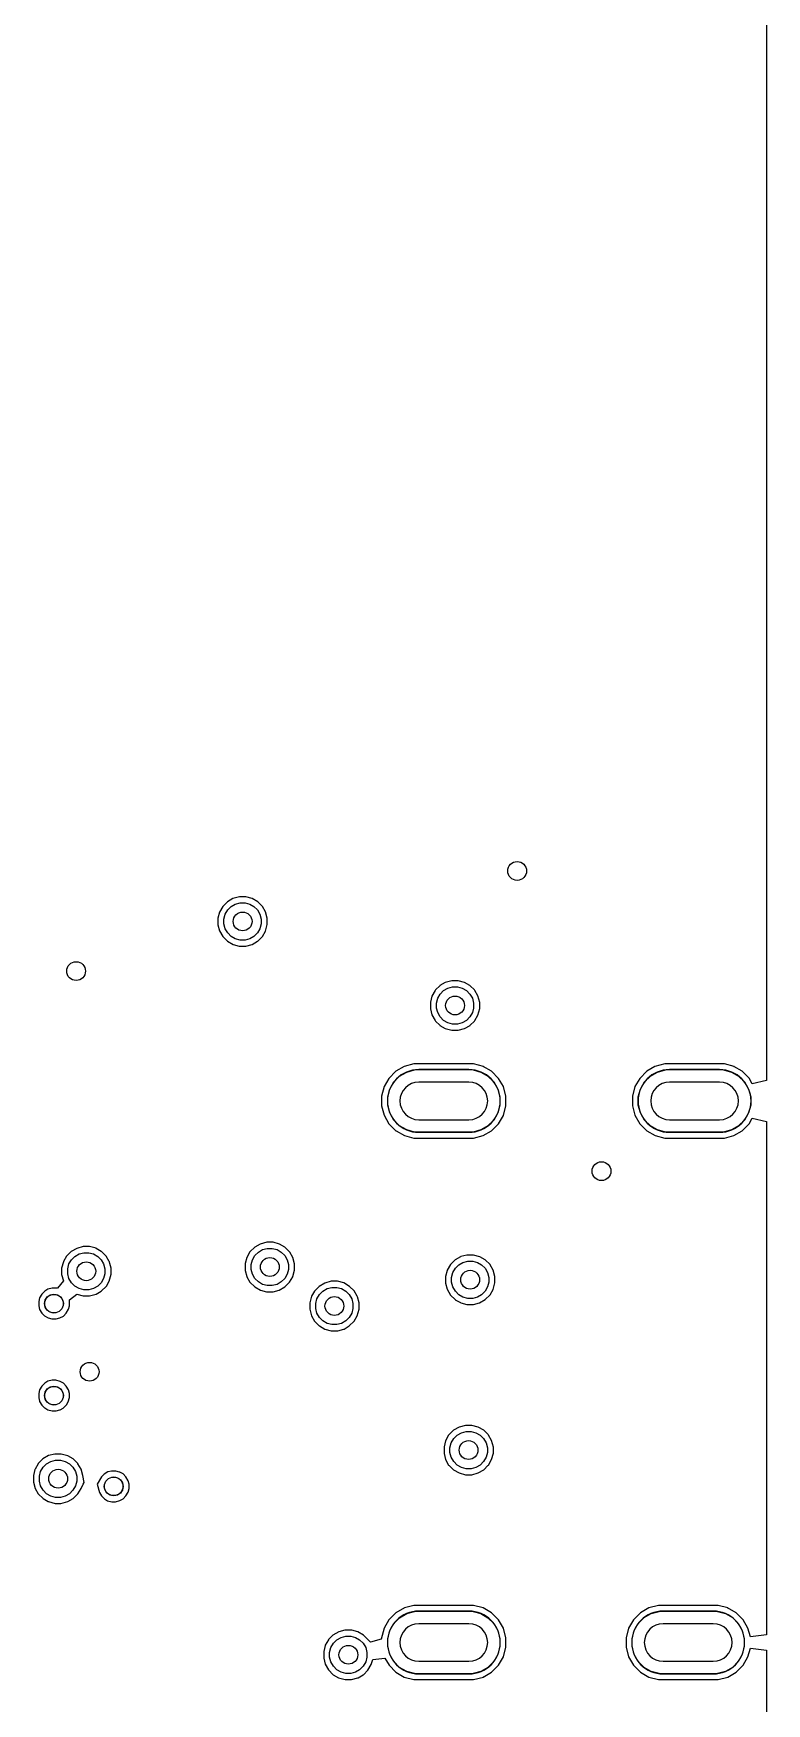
# Model space of a CAD drawing. Header units: inches. Extents: x 3.92 to 7.78, y -6.06 to -2.2.
# Drawn here: x 7.315 to 7.776, y -4.303 to -3.254 of the extents above; entities that cross this region are included whole.
import ezdxf

# ---------------------------------------------------------------- set-up
doc = ezdxf.new("R2010")
doc.units = ezdxf.units.IN
doc.header["$MEASUREMENT"] = 0
doc.layers.add('In2.Cu', color=33, linetype='CONTINUOUS', true_color=0xce7d2c)

msp = doc.modelspace()

# ---------------------------------------------------------------- linework, layer by layer
at = {"layer": 'In2.Cu', "linetype": 'CONTINUOUS'}
for p, q in [((7.7756, -2.2447), (7.7756, -3.9116)), ((7.4404, -3.7972), (7.4369, -3.7993)), ((7.4445, -3.7961), (7.4404, -3.7972)), ((7.4484, -3.7961), (7.4445, -3.7961)), ((7.4525, -3.7972), (7.4484, -3.7961)), ((7.4561, -3.7993), (7.4525, -3.7972)), ((7.432, -3.8058), (7.431, -3.8095)), ((7.434, -3.8022), (7.432, -3.8058)), ((7.4342, -3.802), (7.434, -3.8022)), ((7.4369, -3.7993), (7.4342, -3.802)), ((7.4347, -3.8101), (7.4355, -3.8071)), ((7.4355, -3.8071), (7.4371, -3.8044)), ((7.4371, -3.8044), (7.4393, -3.8023)), ((7.4393, -3.8023), (7.4419, -3.8007)), ((7.4419, -3.8007), (7.4449, -3.7999)), ((7.4449, -3.7999), (7.448, -3.7999)), ((7.448, -3.7999), (7.451, -3.8007)), ((7.451, -3.8007), (7.4536, -3.8023)), ((7.4536, -3.8023), (7.4558, -3.8044)), ((7.4558, -3.8044), (7.4574, -3.8071)), ((7.4587, -3.802), (7.4561, -3.7993)), ((7.4574, -3.8071), (7.4582, -3.8101)), ((7.4589, -3.8022), (7.4587, -3.802)), ((7.4609, -3.8056), (7.4589, -3.8022)), ((7.462, -3.8096), (7.4609, -3.8056)), ((7.431, -3.8095), (7.431, -3.8138)), ((7.431, -3.8138), (7.432, -3.8175)), ((7.432, -3.8175), (7.432, -3.8175)), ((7.432, -3.8175), (7.434, -3.8211)), ((7.4347, -3.8132), (7.4347, -3.8101)), ((7.4355, -3.8162), (7.4347, -3.8132)), ((7.4371, -3.8188), (7.4355, -3.8162)), ((7.4393, -3.821), (7.4371, -3.8188)), ((7.4558, -3.8188), (7.4536, -3.821)), ((7.4574, -3.8162), (7.4558, -3.8188)), ((7.4582, -3.8132), (7.4574, -3.8162)), ((7.4582, -3.8101), (7.4582, -3.8132)), ((7.459, -3.8211), (7.4608, -3.8178)), ((7.4608, -3.8178), (7.462, -3.8136)), ((7.462, -3.8136), (7.462, -3.8096)), ((7.434, -3.8211), (7.434, -3.8211)), ((7.434, -3.8211), (7.4367, -3.8239)), ((7.4367, -3.8239), (7.437, -3.8241)), ((7.437, -3.8241), (7.4406, -3.8261)), ((7.4419, -3.8225), (7.4393, -3.821)), ((7.4406, -3.8261), (7.4444, -3.8271)), ((7.4449, -3.8233), (7.4419, -3.8225)), ((7.4444, -3.8271), (7.4485, -3.8271)), ((7.448, -3.8233), (7.4449, -3.8233)), ((7.451, -3.8225), (7.448, -3.8233)), ((7.4485, -3.8271), (7.4524, -3.8261)), ((7.4536, -3.821), (7.451, -3.8225)), ((7.4524, -3.8261), (7.4559, -3.8241)), ((7.4559, -3.8241), (7.4562, -3.8239)), ((7.4562, -3.8239), (7.4589, -3.8211)), ((7.4589, -3.8211), (7.459, -3.8211)), ((7.5738, -3.85), (7.5704, -3.8519)), ((7.5779, -3.8489), (7.5738, -3.85)), ((7.5818, -3.8489), (7.5779, -3.8489)), ((7.5859, -3.85), (7.5818, -3.8489)), ((7.5893, -3.8519), (7.5859, -3.85)), ((7.5654, -3.8585), (7.5644, -3.8623)), ((7.5674, -3.855), (7.5654, -3.8585)), ((7.5676, -3.8546), (7.5674, -3.855)), ((7.5704, -3.852), (7.5676, -3.8546)), ((7.5682, -3.8629), (7.569, -3.8599)), ((7.569, -3.8599), (7.5705, -3.8572)), ((7.5704, -3.8519), (7.5704, -3.852)), ((7.5705, -3.8572), (7.5727, -3.855)), ((7.5727, -3.855), (7.5753, -3.8535)), ((7.5753, -3.8535), (7.5783, -3.8527)), ((7.5783, -3.8527), (7.5814, -3.8527)), ((7.5814, -3.8527), (7.5844, -3.8535)), ((7.5844, -3.8535), (7.5871, -3.855)), ((7.5871, -3.855), (7.5892, -3.8572)), ((7.5892, -3.8572), (7.5908, -3.8599)), ((7.5894, -3.852), (7.5893, -3.8519)), ((7.5921, -3.8546), (7.5894, -3.852)), ((7.5908, -3.8599), (7.5916, -3.8629)), ((7.5924, -3.855), (7.5921, -3.8546)), ((7.5943, -3.8584), (7.5924, -3.855)), ((7.5954, -3.8625), (7.5943, -3.8584)), ((7.5644, -3.8623), (7.5644, -3.8665)), ((7.5644, -3.8665), (7.5654, -3.8703)), ((7.5654, -3.8703), (7.5674, -3.8738)), ((7.5682, -3.866), (7.5682, -3.8629)), ((7.569, -3.8689), (7.5682, -3.866)), ((7.5705, -3.8716), (7.569, -3.8689)), ((7.5727, -3.8738), (7.5705, -3.8716)), ((7.5892, -3.8716), (7.5871, -3.8738)), ((7.5908, -3.8689), (7.5892, -3.8716)), ((7.5916, -3.866), (7.5908, -3.8689)), ((7.5916, -3.8629), (7.5916, -3.866)), ((7.5924, -3.8738), (7.5943, -3.8704)), ((7.5943, -3.8704), (7.5954, -3.8663)), ((7.5954, -3.8663), (7.5954, -3.8625)), ((7.5674, -3.8738), (7.5676, -3.8742)), ((7.5676, -3.8742), (7.5703, -3.8768)), ((7.5703, -3.8768), (7.5704, -3.8769)), ((7.5704, -3.8769), (7.5738, -3.8788)), ((7.5753, -3.8753), (7.5727, -3.8738)), ((7.5738, -3.8788), (7.5779, -3.8799)), ((7.5783, -3.8761), (7.5753, -3.8753)), ((7.5779, -3.8799), (7.5819, -3.8799)), ((7.5814, -3.8761), (7.5783, -3.8761)), ((7.5844, -3.8753), (7.5814, -3.8761)), ((7.5819, -3.8799), (7.5859, -3.8788)), ((7.5871, -3.8738), (7.5844, -3.8753)), ((7.5859, -3.8788), (7.5894, -3.8769)), ((7.5859, -3.8788), (7.5859, -3.8788)), ((7.5894, -3.8768), (7.5921, -3.8742)), ((7.5894, -3.8769), (7.5894, -3.8768)), ((7.5921, -3.8742), (7.5924, -3.8738)), ((7.548, -3.9027), (7.5428, -3.9057)), ((7.5541, -3.9011), (7.548, -3.9027)), ((7.5916, -3.9011), (7.5541, -3.9011)), ((7.5977, -3.9027), (7.5916, -3.9011)), ((7.6028, -3.9057), (7.5976, -3.9027)), ((7.5976, -3.9027), (7.5977, -3.9027)), ((7.7055, -3.9027), (7.7003, -3.9057)), ((7.7116, -3.9011), (7.7055, -3.9027)), ((7.7491, -3.9011), (7.7116, -3.9011)), ((7.7552, -3.9027), (7.7491, -3.9011)), ((7.7603, -3.9057), (7.7551, -3.9027)), ((7.7551, -3.9027), (7.7552, -3.9027)), ((7.5384, -3.9102), (7.5354, -3.9154)), ((7.5428, -3.9057), (7.5384, -3.9102)), ((7.5389, -3.9169), (7.5415, -3.9124)), ((7.5415, -3.9124), (7.5451, -3.9088)), ((7.5451, -3.9088), (7.5496, -3.9062)), ((7.5496, -3.9062), (7.5545, -3.9049)), ((7.5545, -3.9049), (7.5571, -3.9047)), ((7.5571, -3.9047), (7.5886, -3.9047)), ((7.5886, -3.9047), (7.5571, -3.9047)), ((7.5886, -3.9126), (7.5571, -3.9126)), ((7.5886, -3.9047), (7.5912, -3.9049)), ((7.5912, -3.9049), (7.5961, -3.9062)), ((7.5961, -3.9062), (7.6006, -3.9088)), ((7.6006, -3.9088), (7.6042, -3.9124)), ((7.6073, -3.9102), (7.6028, -3.9057)), ((7.6042, -3.9124), (7.6068, -3.9169)), ((7.6103, -3.9154), (7.6073, -3.9102)), ((7.6959, -3.9102), (7.6929, -3.9154)), ((7.7003, -3.9057), (7.6959, -3.9102)), ((7.6964, -3.9169), (7.6989, -3.9124)), ((7.6989, -3.9124), (7.7026, -3.9088)), ((7.7026, -3.9088), (7.707, -3.9062)), ((7.707, -3.9062), (7.712, -3.9049)), ((7.712, -3.9049), (7.7146, -3.9047)), ((7.7146, -3.9047), (7.7461, -3.9047)), ((7.7461, -3.9047), (7.7146, -3.9047)), ((7.7461, -3.9126), (7.7146, -3.9126)), ((7.7461, -3.9047), (7.7486, -3.9049)), ((7.7486, -3.9049), (7.7536, -3.9062)), ((7.7536, -3.9062), (7.758, -3.9088)), ((7.758, -3.9088), (7.7617, -3.9124)), ((7.7647, -3.9101), (7.7603, -3.9057)), ((7.7617, -3.9124), (7.7642, -3.9169)), ((7.7665, -3.9137), (7.7647, -3.9101)), ((7.7756, -3.9116), (7.7665, -3.9137)), ((7.5354, -3.9154), (7.5338, -3.9214)), ((7.5338, -3.9214), (7.5338, -3.9274)), ((7.5376, -3.9218), (7.5389, -3.9169)), ((7.5376, -3.927), (7.5376, -3.9218)), ((7.6068, -3.9169), (7.6081, -3.9218)), ((7.6081, -3.9218), (7.6081, -3.927)), ((7.6119, -3.9214), (7.6103, -3.9154)), ((7.6119, -3.9274), (7.6119, -3.9214)), ((7.6929, -3.9154), (7.6913, -3.9214)), ((7.6913, -3.9214), (7.6913, -3.9274)), ((7.695, -3.9218), (7.6964, -3.9169)), ((7.695, -3.927), (7.695, -3.9218)), ((7.7642, -3.9169), (7.7656, -3.9218)), ((7.7656, -3.9218), (7.7656, -3.927)), ((7.5338, -3.9274), (7.5354, -3.9334)), ((7.5354, -3.9334), (7.5384, -3.9387)), ((7.5389, -3.9319), (7.5376, -3.927)), ((7.5415, -3.9364), (7.5389, -3.9319)), ((7.6068, -3.9319), (7.6042, -3.9364)), ((7.6081, -3.927), (7.6068, -3.9319)), ((7.6073, -3.9387), (7.6103, -3.9335)), ((7.6103, -3.9335), (7.6119, -3.9274)), ((7.6913, -3.9274), (7.6929, -3.9334)), ((7.6929, -3.9334), (7.6959, -3.9387)), ((7.6964, -3.9319), (7.695, -3.927)), ((7.6989, -3.9364), (7.6964, -3.9319)), ((7.7642, -3.9319), (7.7617, -3.9364)), ((7.7656, -3.927), (7.7642, -3.9319)), ((7.5384, -3.9387), (7.5428, -3.9431)), ((7.5451, -3.94), (7.5415, -3.9364)), ((7.5428, -3.9431), (7.5429, -3.9431)), ((7.5429, -3.9431), (7.5481, -3.9461)), ((7.5496, -3.9426), (7.5451, -3.94)), ((7.5545, -3.9439), (7.5496, -3.9426)), ((7.5571, -3.9441), (7.5545, -3.9439)), ((7.5571, -3.9362), (7.5886, -3.9362)), ((7.5886, -3.9441), (7.5571, -3.9441)), ((7.5571, -3.9441), (7.5886, -3.9441)), ((7.5912, -3.9439), (7.5886, -3.9441)), ((7.5961, -3.9426), (7.5912, -3.9439)), ((7.6006, -3.94), (7.5961, -3.9426)), ((7.5976, -3.9461), (7.6028, -3.9431)), ((7.6042, -3.9364), (7.6006, -3.94)), ((7.6028, -3.9431), (7.6073, -3.9387)), ((7.6028, -3.9431), (7.6028, -3.9431)), ((7.6959, -3.9387), (7.7003, -3.9431)), ((7.7026, -3.94), (7.6989, -3.9364)), ((7.7003, -3.9431), (7.7004, -3.9431)), ((7.7004, -3.9431), (7.7056, -3.9461)), ((7.707, -3.9426), (7.7026, -3.94)), ((7.712, -3.9439), (7.707, -3.9426)), ((7.7146, -3.9441), (7.712, -3.9439)), ((7.7146, -3.9362), (7.7461, -3.9362)), ((7.7461, -3.9441), (7.7146, -3.9441)), ((7.7146, -3.9441), (7.7461, -3.9441)), ((7.7486, -3.9439), (7.7461, -3.9441)), ((7.7536, -3.9426), (7.7486, -3.9439)), ((7.758, -3.94), (7.7536, -3.9426)), ((7.7551, -3.9461), (7.7602, -3.9431)), ((7.7617, -3.9364), (7.758, -3.94)), ((7.7602, -3.9431), (7.7603, -3.9431)), ((7.7603, -3.9431), (7.7647, -3.9387)), ((7.7647, -3.9387), (7.7665, -3.9351)), ((7.7665, -3.9351), (7.7756, -3.9372)), ((7.7756, -3.9372), (7.7756, -4.2597)), ((7.5481, -3.9461), (7.5541, -3.9477)), ((7.5541, -3.9477), (7.5916, -3.9477)), ((7.5916, -3.9477), (7.5976, -3.9461)), ((7.5976, -3.9461), (7.5976, -3.9461)), ((7.7056, -3.9461), (7.7116, -3.9477)), ((7.7116, -3.9477), (7.7491, -3.9477)), ((7.7491, -3.9477), (7.7551, -3.9461)), ((7.7551, -3.9461), (7.7551, -3.9461)), ((7.3423, -4.017), (7.3388, -4.019)), ((7.3464, -4.0158), (7.3423, -4.017)), ((7.3503, -4.0158), (7.3464, -4.0158)), ((7.3544, -4.0169), (7.3503, -4.0158)), ((7.3544, -4.017), (7.3544, -4.0169)), ((7.3577, -4.0189), (7.3544, -4.017)), ((7.4541, -4.0162), (7.4511, -4.0192)), ((7.4575, -4.0143), (7.4541, -4.0162)), ((7.4564, -4.0193), (7.459, -4.0178)), ((7.4616, -4.0131), (7.4575, -4.0143)), ((7.459, -4.0178), (7.462, -4.017)), ((7.4656, -4.0131), (7.4616, -4.0131)), ((7.462, -4.017), (7.4651, -4.017)), ((7.4651, -4.017), (7.4681, -4.0178)), ((7.4696, -4.0143), (7.4656, -4.0131)), ((7.4681, -4.0178), (7.4708, -4.0193)), ((7.473, -4.0162), (7.4696, -4.0143)), ((7.4696, -4.0143), (7.4696, -4.0143)), ((7.476, -4.0192), (7.473, -4.0162)), ((7.3339, -4.0254), (7.3328, -4.0294)), ((7.3359, -4.0219), (7.3339, -4.0253)), ((7.3339, -4.0253), (7.3339, -4.0254)), ((7.3388, -4.019), (7.3359, -4.0219)), ((7.3366, -4.0298), (7.3374, -4.0268)), ((7.3374, -4.0268), (7.339, -4.0242)), ((7.339, -4.0242), (7.3411, -4.022)), ((7.3411, -4.022), (7.3438, -4.0205)), ((7.3438, -4.0205), (7.3468, -4.0197)), ((7.3468, -4.0197), (7.3499, -4.0197)), ((7.3499, -4.0197), (7.3529, -4.0205)), ((7.3529, -4.0205), (7.3555, -4.022)), ((7.3555, -4.022), (7.3577, -4.0242)), ((7.3579, -4.019), (7.3577, -4.0189)), ((7.3577, -4.0242), (7.3592, -4.0268)), ((7.3608, -4.0219), (7.3579, -4.019)), ((7.3592, -4.0268), (7.36, -4.0298)), ((7.3627, -4.0252), (7.3608, -4.0219)), ((7.3608, -4.0219), (7.3608, -4.0219)), ((7.3628, -4.0255), (7.3627, -4.0252)), ((7.3631, -4.0266), (7.3628, -4.0255)), ((7.3639, -4.0294), (7.3631, -4.0266)), ((7.4491, -4.0228), (7.4481, -4.0266)), ((7.4481, -4.0266), (7.4481, -4.0308)), ((7.4511, -4.0192), (7.4491, -4.0228)), ((7.4519, -4.0271), (7.4527, -4.0242)), ((7.4519, -4.0302), (7.4519, -4.0271)), ((7.4527, -4.0242), (7.4542, -4.0215)), ((7.4542, -4.0215), (7.4564, -4.0193)), ((7.4708, -4.0193), (7.4729, -4.0215)), ((7.4729, -4.0215), (7.4745, -4.0242)), ((7.4745, -4.0242), (7.4753, -4.0271)), ((7.4753, -4.0271), (7.4753, -4.0302)), ((7.4761, -4.0193), (7.476, -4.0192)), ((7.478, -4.0227), (7.4761, -4.0193)), ((7.478, -4.0228), (7.478, -4.0227)), ((7.4791, -4.0267), (7.478, -4.0228)), ((7.4791, -4.0307), (7.4791, -4.0267)), ((7.5771, -4.0271), (7.575, -4.0307)), ((7.5799, -4.0243), (7.5771, -4.0271)), ((7.58, -4.0242), (7.5799, -4.0243)), ((7.5833, -4.0223), (7.58, -4.0242)), ((7.5801, -4.0295), (7.5822, -4.0273)), ((7.5822, -4.0273), (7.5849, -4.0258)), ((7.5835, -4.0222), (7.5833, -4.0223)), ((7.5874, -4.0212), (7.5835, -4.0222)), ((7.5849, -4.0258), (7.5879, -4.025)), ((7.5914, -4.0212), (7.5874, -4.0212)), ((7.5879, -4.025), (7.591, -4.025)), ((7.591, -4.025), (7.594, -4.0258)), ((7.5955, -4.0223), (7.5914, -4.0212)), ((7.594, -4.0258), (7.5966, -4.0273)), ((7.5989, -4.0243), (7.5955, -4.0223)), ((7.5955, -4.0223), (7.5955, -4.0223)), ((7.5966, -4.0273), (7.5988, -4.0295)), ((7.6019, -4.0272), (7.5989, -4.0243)), ((7.6019, -4.0273), (7.6019, -4.0272)), ((7.6039, -4.0307), (7.6019, -4.0273)), ((7.3339, -4.0374), (7.3303, -4.042)), ((7.3328, -4.0294), (7.3328, -4.0335)), ((7.3328, -4.0335), (7.3339, -4.0374)), ((7.3366, -4.0329), (7.3366, -4.0298)), ((7.3374, -4.0359), (7.3366, -4.0329)), ((7.339, -4.0386), (7.3374, -4.0359)), ((7.3411, -4.0407), (7.339, -4.0386)), ((7.3577, -4.0386), (7.3555, -4.0407)), ((7.3592, -4.0359), (7.3577, -4.0386)), ((7.36, -4.0329), (7.3592, -4.0359)), ((7.36, -4.0298), (7.36, -4.0329)), ((7.3609, -4.0407), (7.3627, -4.0376)), ((7.3627, -4.0375), (7.3639, -4.0333)), ((7.3627, -4.0376), (7.3627, -4.0375)), ((7.3639, -4.0333), (7.3639, -4.0294)), ((7.4481, -4.0308), (7.4491, -4.0346)), ((7.4491, -4.0346), (7.4492, -4.0348)), ((7.4492, -4.0348), (7.4511, -4.0382)), ((7.4511, -4.0382), (7.4541, -4.0411)), ((7.4527, -4.0332), (7.4519, -4.0302)), ((7.4542, -4.0359), (7.4527, -4.0332)), ((7.4564, -4.0381), (7.4542, -4.0359)), ((7.459, -4.0396), (7.4564, -4.0381)), ((7.4708, -4.0381), (7.4681, -4.0396)), ((7.4729, -4.0359), (7.4708, -4.0381)), ((7.4745, -4.0332), (7.4729, -4.0359)), ((7.4731, -4.0411), (7.476, -4.0382)), ((7.4753, -4.0302), (7.4745, -4.0332)), ((7.476, -4.0382), (7.478, -4.0348)), ((7.478, -4.0346), (7.4791, -4.0307)), ((7.478, -4.0348), (7.478, -4.0346)), ((7.478, -4.0348), (7.478, -4.0348)), ((7.4981, -4.0388), (7.4945, -4.0409)), ((7.5022, -4.0377), (7.4981, -4.0388)), ((7.5061, -4.0377), (7.5022, -4.0377)), ((7.5101, -4.0387), (7.5061, -4.0377)), ((7.5136, -4.0409), (7.5101, -4.0387)), ((7.5749, -4.0309), (7.5739, -4.0346)), ((7.5739, -4.0346), (7.5739, -4.0389)), ((7.5739, -4.0389), (7.5749, -4.0426)), ((7.575, -4.0307), (7.5749, -4.0309)), ((7.5777, -4.0352), (7.5785, -4.0322)), ((7.5777, -4.0383), (7.5777, -4.0352)), ((7.5785, -4.0412), (7.5777, -4.0383)), ((7.5785, -4.0322), (7.5801, -4.0295)), ((7.5988, -4.0295), (7.6003, -4.0322)), ((7.6003, -4.0322), (7.6011, -4.0352)), ((7.6011, -4.0383), (7.6003, -4.0412)), ((7.6011, -4.0352), (7.6011, -4.0383)), ((7.605, -4.0347), (7.6039, -4.0307)), ((7.6039, -4.0428), (7.605, -4.0387)), ((7.605, -4.0387), (7.605, -4.0347)), ((7.319, -4.048), (7.3184, -4.0503)), ((7.3203, -4.0457), (7.319, -4.048)), ((7.322, -4.044), (7.3203, -4.0457)), ((7.3223, -4.0439), (7.322, -4.044)), ((7.3222, -4.0505), (7.3231, -4.0484)), ((7.3242, -4.0427), (7.3223, -4.0439)), ((7.3231, -4.0484), (7.3247, -4.0468)), ((7.3269, -4.042), (7.3242, -4.0427)), ((7.3247, -4.0468), (7.3269, -4.0459)), ((7.3303, -4.042), (7.3269, -4.042)), ((7.3269, -4.0459), (7.3292, -4.0459)), ((7.3292, -4.0459), (7.3313, -4.0468)), ((7.3313, -4.0468), (7.3329, -4.0484)), ((7.3329, -4.0484), (7.3338, -4.0505)), ((7.3377, -4.0493), (7.3423, -4.0458)), ((7.3377, -4.0513), (7.3377, -4.0493)), ((7.3438, -4.0423), (7.3411, -4.0407)), ((7.3423, -4.0458), (7.3463, -4.0469)), ((7.3468, -4.0431), (7.3438, -4.0423)), ((7.3463, -4.0469), (7.3504, -4.0469)), ((7.3499, -4.0431), (7.3468, -4.0431)), ((7.3529, -4.0423), (7.3499, -4.0431)), ((7.3504, -4.0469), (7.3544, -4.0458)), ((7.3555, -4.0407), (7.3529, -4.0423)), ((7.3544, -4.0458), (7.3577, -4.0439)), ((7.3544, -4.0458), (7.3544, -4.0458)), ((7.3577, -4.0439), (7.3609, -4.0407)), ((7.4541, -4.0411), (7.4542, -4.0412)), ((7.4542, -4.0412), (7.4577, -4.0432)), ((7.4577, -4.0432), (7.4614, -4.0442)), ((7.462, -4.0404), (7.459, -4.0396)), ((7.4614, -4.0442), (7.4657, -4.0442)), ((7.4651, -4.0404), (7.462, -4.0404)), ((7.4681, -4.0396), (7.4651, -4.0404)), ((7.4657, -4.0442), (7.4694, -4.0432)), ((7.4694, -4.0432), (7.473, -4.0412)), ((7.473, -4.0412), (7.4731, -4.0411)), ((7.4897, -4.0471), (7.4886, -4.0513)), ((7.4916, -4.0438), (7.4897, -4.0471)), ((7.4945, -4.0409), (7.4916, -4.0438)), ((7.4916, -4.0438), (7.4916, -4.0438)), ((7.4924, -4.0517), (7.4932, -4.0487)), ((7.4932, -4.0487), (7.4947, -4.046)), ((7.4947, -4.046), (7.4969, -4.0438)), ((7.4969, -4.0438), (7.4996, -4.0423)), ((7.4996, -4.0423), (7.5025, -4.0415)), ((7.5025, -4.0415), (7.5056, -4.0415)), ((7.5056, -4.0415), (7.5086, -4.0423)), ((7.5086, -4.0423), (7.5113, -4.0438)), ((7.5113, -4.0438), (7.5135, -4.046)), ((7.5135, -4.046), (7.515, -4.0487)), ((7.5166, -4.0437), (7.5136, -4.0409)), ((7.515, -4.0487), (7.5158, -4.0517)), ((7.5185, -4.047), (7.5166, -4.0437)), ((7.5186, -4.0474), (7.5185, -4.047)), ((7.5196, -4.0513), (7.5186, -4.0474)), ((7.5749, -4.0426), (7.575, -4.0427)), ((7.575, -4.0427), (7.5771, -4.0463)), ((7.5771, -4.0463), (7.58, -4.0492)), ((7.5801, -4.0439), (7.5785, -4.0412)), ((7.58, -4.0492), (7.58, -4.0493)), ((7.58, -4.0493), (7.5834, -4.0511)), ((7.5822, -4.0461), (7.5801, -4.0439)), ((7.5849, -4.0476), (7.5822, -4.0461)), ((7.5879, -4.0484), (7.5849, -4.0476)), ((7.591, -4.0484), (7.5879, -4.0484)), ((7.594, -4.0476), (7.591, -4.0484)), ((7.5966, -4.0461), (7.594, -4.0476)), ((7.5953, -4.0512), (7.5988, -4.0492)), ((7.5988, -4.0439), (7.5966, -4.0461)), ((7.6003, -4.0412), (7.5988, -4.0439)), ((7.5988, -4.0492), (7.5989, -4.0491)), ((7.5989, -4.0491), (7.6019, -4.0462)), ((7.6019, -4.0462), (7.6039, -4.0428)), ((7.3184, -4.0503), (7.3184, -4.053)), ((7.3184, -4.053), (7.319, -4.0553)), ((7.319, -4.0553), (7.3203, -4.0576)), ((7.3203, -4.0576), (7.322, -4.0593)), ((7.322, -4.0593), (7.3244, -4.0607)), ((7.3222, -4.0528), (7.3222, -4.0505)), ((7.3231, -4.055), (7.3222, -4.0528)), ((7.3247, -4.0566), (7.3231, -4.055)), ((7.3269, -4.0575), (7.3247, -4.0566)), ((7.3292, -4.0575), (7.3269, -4.0575)), ((7.3313, -4.0566), (7.3292, -4.0575)), ((7.3329, -4.055), (7.3313, -4.0566)), ((7.3317, -4.0607), (7.3339, -4.0595)), ((7.3338, -4.0528), (7.3329, -4.055)), ((7.3338, -4.0505), (7.3338, -4.0528)), ((7.3339, -4.0595), (7.3357, -4.0576)), ((7.3357, -4.0576), (7.3371, -4.0552)), ((7.3371, -4.0552), (7.3377, -4.053)), ((7.3377, -4.053), (7.3377, -4.0513)), ((7.4886, -4.0513), (7.4886, -4.0552)), ((7.4886, -4.0552), (7.4897, -4.0593)), ((7.4897, -4.0593), (7.4917, -4.0627)), ((7.4924, -4.0548), (7.4924, -4.0517)), ((7.4932, -4.0577), (7.4924, -4.0548)), ((7.4947, -4.0604), (7.4932, -4.0577)), ((7.4969, -4.0626), (7.4947, -4.0604)), ((7.5135, -4.0604), (7.5113, -4.0626)), ((7.515, -4.0577), (7.5135, -4.0604)), ((7.5158, -4.0548), (7.515, -4.0577)), ((7.5158, -4.0517), (7.5158, -4.0548)), ((7.5165, -4.0627), (7.5185, -4.0593)), ((7.5185, -4.0593), (7.5196, -4.0552)), ((7.5196, -4.0552), (7.5196, -4.0513)), ((7.5834, -4.0511), (7.5835, -4.0512)), ((7.5835, -4.0512), (7.5873, -4.0522)), ((7.5873, -4.0522), (7.5916, -4.0522)), ((7.5916, -4.0522), (7.5953, -4.0512)), ((7.3244, -4.0607), (7.3267, -4.0613)), ((7.3267, -4.0613), (7.3293, -4.0613)), ((7.3293, -4.0613), (7.3316, -4.0607)), ((7.3316, -4.0607), (7.3317, -4.0607)), ((7.4917, -4.0627), (7.4917, -4.0628)), ((7.4917, -4.0628), (7.4943, -4.0654)), ((7.4943, -4.0654), (7.4947, -4.0657)), ((7.4947, -4.0657), (7.4982, -4.0677)), ((7.4996, -4.0641), (7.4969, -4.0626)), ((7.4982, -4.0677), (7.502, -4.0687)), ((7.5025, -4.0649), (7.4996, -4.0641)), ((7.502, -4.0687), (7.5062, -4.0687)), ((7.5056, -4.0649), (7.5025, -4.0649)), ((7.5086, -4.0641), (7.5056, -4.0649)), ((7.5062, -4.0687), (7.5101, -4.0677)), ((7.5113, -4.0626), (7.5086, -4.0641)), ((7.5101, -4.0677), (7.5102, -4.0677)), ((7.5102, -4.0677), (7.5135, -4.0657)), ((7.5135, -4.0657), (7.5165, -4.0627)), ((7.322, -4.1018), (7.3203, -4.1035)), ((7.3223, -4.1017), (7.322, -4.1018)), ((7.3242, -4.1005), (7.3223, -4.1017)), ((7.3269, -4.0998), (7.3242, -4.1005)), ((7.3291, -4.0998), (7.3269, -4.0998)), ((7.3319, -4.1006), (7.3291, -4.0998)), ((7.3339, -4.1017), (7.3319, -4.1006)), ((7.3357, -4.1035), (7.3339, -4.1017)), ((7.319, -4.1058), (7.3184, -4.1081)), ((7.3184, -4.1081), (7.3184, -4.1108)), ((7.3184, -4.1108), (7.3189, -4.113)), ((7.3203, -4.1035), (7.319, -4.1058)), ((7.3222, -4.1083), (7.3231, -4.1062)), ((7.3222, -4.1106), (7.3222, -4.1083)), ((7.3231, -4.1127), (7.3222, -4.1106)), ((7.3231, -4.1062), (7.3247, -4.1046)), ((7.3247, -4.1144), (7.3231, -4.1127)), ((7.3247, -4.1046), (7.3269, -4.1037)), ((7.3269, -4.1037), (7.3292, -4.1037)), ((7.3292, -4.1037), (7.3313, -4.1046)), ((7.3313, -4.1046), (7.3329, -4.1062)), ((7.3329, -4.1127), (7.3313, -4.1144)), ((7.3329, -4.1062), (7.3338, -4.1083)), ((7.3338, -4.1106), (7.3329, -4.1127)), ((7.3338, -4.1083), (7.3338, -4.1106)), ((7.3371, -4.1059), (7.3357, -4.1035)), ((7.3369, -4.1133), (7.3377, -4.1107)), ((7.3377, -4.1081), (7.3371, -4.1059)), ((7.3377, -4.1107), (7.3377, -4.1081)), ((7.3189, -4.113), (7.319, -4.1131)), ((7.319, -4.1131), (7.3204, -4.1154)), ((7.3204, -4.1154), (7.3221, -4.1171)), ((7.3221, -4.1171), (7.3222, -4.1172)), ((7.3222, -4.1172), (7.3242, -4.1185)), ((7.3242, -4.1185), (7.3268, -4.1191)), ((7.3269, -4.1153), (7.3247, -4.1144)), ((7.3268, -4.1191), (7.3294, -4.1191)), ((7.3292, -4.1153), (7.3269, -4.1153)), ((7.3313, -4.1144), (7.3292, -4.1153)), ((7.3294, -4.1191), (7.3317, -4.1185)), ((7.3317, -4.1185), (7.3318, -4.1185)), ((7.3318, -4.1185), (7.3337, -4.1174)), ((7.3337, -4.1174), (7.3339, -4.1171)), ((7.3339, -4.1171), (7.3356, -4.1156)), ((7.3356, -4.1156), (7.3359, -4.1152)), ((7.3359, -4.1152), (7.3369, -4.1133)), ((7.5789, -4.1313), (7.5762, -4.1339)), ((7.579, -4.1312), (7.5789, -4.1313)), ((7.5824, -4.1293), (7.579, -4.1312)), ((7.5813, -4.1343), (7.5839, -4.1328)), ((7.5865, -4.1282), (7.5824, -4.1293)), ((7.5839, -4.1328), (7.5869, -4.132)), ((7.5904, -4.1282), (7.5865, -4.1282)), ((7.5869, -4.132), (7.59, -4.132)), ((7.59, -4.132), (7.593, -4.1328)), ((7.5945, -4.1293), (7.5904, -4.1282)), ((7.593, -4.1328), (7.5956, -4.1343)), ((7.5979, -4.1312), (7.5945, -4.1293)), ((7.598, -4.1313), (7.5979, -4.1312)), ((7.6007, -4.1339), (7.598, -4.1313)), ((7.5739, -4.1378), (7.573, -4.1417)), ((7.573, -4.1417), (7.573, -4.1458)), ((7.5759, -4.1343), (7.5739, -4.1378)), ((7.5762, -4.1339), (7.5759, -4.1343)), ((7.5767, -4.1422), (7.5775, -4.1392)), ((7.5767, -4.1452), (7.5767, -4.1422)), ((7.5775, -4.1392), (7.5791, -4.1365)), ((7.5791, -4.1365), (7.5813, -4.1343)), ((7.5956, -4.1343), (7.5978, -4.1365)), ((7.5978, -4.1365), (7.5994, -4.1392)), ((7.5994, -4.1392), (7.6002, -4.1422)), ((7.6002, -4.1422), (7.6002, -4.1452)), ((7.6009, -4.1343), (7.6007, -4.1339)), ((7.6029, -4.1377), (7.6009, -4.1343)), ((7.604, -4.1419), (7.6029, -4.1377)), ((7.604, -4.1457), (7.604, -4.1419)), ((7.318, -4.1523), (7.3161, -4.1557)), ((7.3181, -4.1522), (7.318, -4.1523)), ((7.321, -4.1493), (7.3181, -4.1522)), ((7.3196, -4.1572), (7.3212, -4.1545)), ((7.3211, -4.1493), (7.321, -4.1493)), ((7.3246, -4.1472), (7.3211, -4.1493)), ((7.3212, -4.1545), (7.3234, -4.1523)), ((7.3234, -4.1523), (7.326, -4.1508)), ((7.3285, -4.1462), (7.3246, -4.1472)), ((7.326, -4.1508), (7.329, -4.15)), ((7.3325, -4.1462), (7.3285, -4.1462)), ((7.329, -4.15), (7.3321, -4.15)), ((7.3321, -4.15), (7.3351, -4.1508)), ((7.3366, -4.1473), (7.3325, -4.1462)), ((7.3351, -4.1508), (7.3377, -4.1523)), ((7.3401, -4.1493), (7.3366, -4.1473)), ((7.3377, -4.1523), (7.3399, -4.1545)), ((7.3399, -4.1545), (7.3415, -4.1572)), ((7.343, -4.1522), (7.3401, -4.1493)), ((7.343, -4.1523), (7.343, -4.1522)), ((7.345, -4.1557), (7.343, -4.1523)), ((7.573, -4.1458), (7.5739, -4.1496)), ((7.5739, -4.1496), (7.5759, -4.1531)), ((7.5759, -4.1531), (7.5763, -4.1535)), ((7.5763, -4.1535), (7.5789, -4.1561)), ((7.5775, -4.1482), (7.5767, -4.1452)), ((7.5791, -4.1509), (7.5775, -4.1482)), ((7.5813, -4.1531), (7.5791, -4.1509)), ((7.5839, -4.1546), (7.5813, -4.1531)), ((7.5869, -4.1554), (7.5839, -4.1546)), ((7.593, -4.1546), (7.59, -4.1554)), ((7.5956, -4.1531), (7.593, -4.1546)), ((7.5978, -4.1509), (7.5956, -4.1531)), ((7.5994, -4.1482), (7.5978, -4.1509)), ((7.598, -4.1561), (7.6006, -4.1535)), ((7.6002, -4.1452), (7.5994, -4.1482)), ((7.6006, -4.1535), (7.6009, -4.1531)), ((7.6009, -4.1531), (7.6029, -4.1497)), ((7.6029, -4.1497), (7.604, -4.1457)), ((7.316, -4.1559), (7.3151, -4.1597)), ((7.3151, -4.1597), (7.3151, -4.1638)), ((7.3151, -4.1638), (7.3161, -4.1678)), ((7.3161, -4.1557), (7.316, -4.1559)), ((7.3188, -4.1601), (7.3196, -4.1572)), ((7.3188, -4.1632), (7.3188, -4.1601)), ((7.3196, -4.1662), (7.3188, -4.1632)), ((7.3415, -4.1572), (7.3423, -4.1601)), ((7.3423, -4.1632), (7.3415, -4.1662)), ((7.3423, -4.1601), (7.3423, -4.1632)), ((7.3461, -4.1597), (7.345, -4.1557)), ((7.345, -4.1678), (7.3463, -4.1651)), ((7.3469, -4.164), (7.3461, -4.1597)), ((7.3463, -4.1651), (7.3469, -4.164)), ((7.3578, -4.1606), (7.3552, -4.1651)), ((7.3552, -4.1651), (7.3565, -4.1703)), ((7.3595, -4.1589), (7.3578, -4.1606)), ((7.3619, -4.1574), (7.3595, -4.1589)), ((7.3597, -4.1654), (7.3606, -4.1632)), ((7.3597, -4.1677), (7.3597, -4.1654)), ((7.3606, -4.1632), (7.3622, -4.1616)), ((7.3641, -4.1569), (7.3619, -4.1574)), ((7.3622, -4.1616), (7.3644, -4.1607)), ((7.3668, -4.1569), (7.3641, -4.1569)), ((7.3644, -4.1607), (7.3667, -4.1607)), ((7.3667, -4.1607), (7.3688, -4.1616)), ((7.3692, -4.1575), (7.3668, -4.1569)), ((7.3688, -4.1616), (7.3704, -4.1632)), ((7.3693, -4.1576), (7.3692, -4.1575)), ((7.3714, -4.1587), (7.3693, -4.1576)), ((7.3704, -4.1632), (7.3713, -4.1654)), ((7.3713, -4.1654), (7.3713, -4.1677)), ((7.3732, -4.1606), (7.3714, -4.1587)), ((7.3714, -4.1587), (7.3714, -4.1587)), ((7.3746, -4.163), (7.3732, -4.1606)), ((7.3752, -4.1652), (7.3746, -4.163)), ((7.3752, -4.1679), (7.3752, -4.1652)), ((7.5789, -4.1561), (7.579, -4.1562)), ((7.579, -4.1562), (7.5824, -4.1581)), ((7.5824, -4.1581), (7.5865, -4.1592)), ((7.5865, -4.1592), (7.5904, -4.1592)), ((7.59, -4.1554), (7.5869, -4.1554)), ((7.5904, -4.1592), (7.5945, -4.1581)), ((7.5945, -4.1581), (7.5979, -4.1562)), ((7.5979, -4.1562), (7.598, -4.1561)), ((7.3161, -4.1678), (7.3162, -4.1679)), ((7.3162, -4.1679), (7.318, -4.1711)), ((7.318, -4.1711), (7.3212, -4.1742)), ((7.3212, -4.1689), (7.3196, -4.1662)), ((7.3234, -4.1711), (7.3212, -4.1689)), ((7.3212, -4.1742), (7.3243, -4.176)), ((7.326, -4.1726), (7.3234, -4.1711)), ((7.329, -4.1734), (7.326, -4.1726)), ((7.3321, -4.1734), (7.329, -4.1734)), ((7.3351, -4.1726), (7.3321, -4.1734)), ((7.3377, -4.1711), (7.3351, -4.1726)), ((7.3367, -4.1761), (7.34, -4.1742)), ((7.3399, -4.1689), (7.3377, -4.1711)), ((7.3415, -4.1662), (7.3399, -4.1689)), ((7.34, -4.1742), (7.3401, -4.1741)), ((7.3401, -4.1741), (7.3429, -4.1712)), ((7.3429, -4.1712), (7.343, -4.1711)), ((7.343, -4.1711), (7.345, -4.1678)), ((7.3565, -4.1703), (7.3578, -4.1724)), ((7.3578, -4.1724), (7.3595, -4.1742)), ((7.3595, -4.1742), (7.3598, -4.1744)), ((7.3606, -4.1698), (7.3597, -4.1677)), ((7.3598, -4.1744), (7.3617, -4.1755)), ((7.3622, -4.1714), (7.3606, -4.1698)), ((7.3617, -4.1755), (7.3643, -4.1762)), ((7.3644, -4.1723), (7.3622, -4.1714)), ((7.3667, -4.1723), (7.3644, -4.1723)), ((7.3666, -4.1762), (7.3693, -4.1754)), ((7.3688, -4.1714), (7.3667, -4.1723)), ((7.3704, -4.1698), (7.3688, -4.1714)), ((7.3693, -4.1754), (7.3714, -4.1743)), ((7.3713, -4.1677), (7.3704, -4.1698)), ((7.3714, -4.1743), (7.3732, -4.1725)), ((7.3732, -4.1725), (7.3745, -4.1701)), ((7.3745, -4.1701), (7.3752, -4.1679)), ((7.3243, -4.176), (7.3245, -4.1761)), ((7.3245, -4.1761), (7.3287, -4.1772)), ((7.3287, -4.1772), (7.3324, -4.1772)), ((7.3324, -4.1772), (7.3366, -4.1761)), ((7.3366, -4.1761), (7.3367, -4.1761)), ((7.3643, -4.1762), (7.3666, -4.1762)), ((7.5428, -4.2459), (7.5384, -4.2503)), ((7.5415, -4.2526), (7.5451, -4.249)), ((7.5481, -4.2429), (7.5428, -4.2459)), ((7.5451, -4.249), (7.5496, -4.2464)), ((7.5541, -4.2413), (7.5481, -4.2429)), ((7.5496, -4.2464), (7.5545, -4.2451)), ((7.5916, -4.2413), (7.5541, -4.2413)), ((7.5545, -4.2451), (7.5571, -4.2449)), ((7.5571, -4.2449), (7.5886, -4.2449)), ((7.5886, -4.2449), (7.5571, -4.2449)), ((7.5886, -4.2449), (7.5912, -4.2451)), ((7.5912, -4.2451), (7.5961, -4.2464)), ((7.5976, -4.2429), (7.5916, -4.2413)), ((7.5961, -4.2464), (7.6006, -4.249)), ((7.6028, -4.2459), (7.5976, -4.2429)), ((7.5976, -4.2429), (7.5976, -4.2429)), ((7.6006, -4.249), (7.6042, -4.2526)), ((7.6073, -4.2503), (7.6028, -4.2459)), ((7.6964, -4.2459), (7.6919, -4.2503)), ((7.695, -4.2526), (7.6986, -4.2489)), ((7.7016, -4.2429), (7.6964, -4.2459)), ((7.6986, -4.2489), (7.7031, -4.2464)), ((7.7076, -4.2413), (7.7016, -4.2429)), ((7.7031, -4.2464), (7.7081, -4.2451)), ((7.7451, -4.2413), (7.7076, -4.2413)), ((7.7081, -4.2451), (7.7106, -4.2449)), ((7.7106, -4.2449), (7.7421, -4.2449)), ((7.7421, -4.2449), (7.7106, -4.2449)), ((7.7421, -4.2449), (7.7447, -4.2451)), ((7.7447, -4.2451), (7.7497, -4.2464)), ((7.7512, -4.2429), (7.7451, -4.2413)), ((7.7497, -4.2464), (7.7541, -4.2489)), ((7.7564, -4.2459), (7.7511, -4.2429)), ((7.7511, -4.2429), (7.7512, -4.2429)), ((7.7541, -4.2489), (7.7577, -4.2526)), ((7.7608, -4.2503), (7.7564, -4.2459)), ((7.5069, -4.2578), (7.5032, -4.26)), ((7.507, -4.2578), (7.5069, -4.2578)), ((7.5107, -4.2568), (7.507, -4.2578)), ((7.515, -4.2568), (7.5107, -4.2568)), ((7.5188, -4.2578), (7.515, -4.2568)), ((7.5224, -4.26), (7.5188, -4.2578)), ((7.5354, -4.2556), (7.5335, -4.2626)), ((7.5384, -4.2503), (7.5354, -4.2556)), ((7.5376, -4.262), (7.5389, -4.257)), ((7.5389, -4.257), (7.5415, -4.2526)), ((7.5886, -4.2528), (7.5571, -4.2528)), ((7.6042, -4.2526), (7.6068, -4.257)), ((7.6068, -4.257), (7.6081, -4.262)), ((7.6103, -4.2555), (7.6073, -4.2503)), ((7.6119, -4.2616), (7.6103, -4.2555)), ((7.6889, -4.2556), (7.6873, -4.2616)), ((7.6919, -4.2503), (7.6889, -4.2556)), ((7.6911, -4.262), (7.6924, -4.257)), ((7.6924, -4.257), (7.695, -4.2526)), ((7.7421, -4.2528), (7.7106, -4.2528)), ((7.7577, -4.2526), (7.7603, -4.257)), ((7.7603, -4.257), (7.7616, -4.262)), ((7.7638, -4.2555), (7.7608, -4.2503)), ((7.7654, -4.2611), (7.7638, -4.2555)), ((7.7756, -4.2597), (7.7654, -4.2611)), ((7.4983, -4.2664), (7.4974, -4.2702)), ((7.4974, -4.2702), (7.4974, -4.2745)), ((7.4984, -4.2663), (7.4983, -4.2664)), ((7.5004, -4.2629), (7.4984, -4.2663)), ((7.5032, -4.26), (7.5004, -4.2628)), ((7.5004, -4.2628), (7.5004, -4.2629)), ((7.5011, -4.2708), (7.5019, -4.2678)), ((7.5019, -4.2678), (7.5035, -4.2651)), ((7.5035, -4.2651), (7.5057, -4.2629)), ((7.5057, -4.2629), (7.5083, -4.2614)), ((7.5083, -4.2614), (7.5113, -4.2606)), ((7.5113, -4.2606), (7.5144, -4.2606)), ((7.5144, -4.2606), (7.5174, -4.2614)), ((7.5174, -4.2614), (7.52, -4.2629)), ((7.52, -4.2629), (7.5222, -4.2651)), ((7.5222, -4.2651), (7.5238, -4.2678)), ((7.5269, -4.2644), (7.5224, -4.26)), ((7.5238, -4.2678), (7.5246, -4.2708)), ((7.5335, -4.2626), (7.5269, -4.2644)), ((7.5376, -4.2671), (7.5376, -4.262)), ((7.5389, -4.2721), (7.5376, -4.2671)), ((7.6081, -4.2671), (7.6068, -4.2721)), ((7.6081, -4.262), (7.6081, -4.2671)), ((7.6103, -4.2736), (7.6119, -4.2676)), ((7.6119, -4.2676), (7.6119, -4.2616)), ((7.6873, -4.2616), (7.6873, -4.2676)), ((7.6873, -4.2676), (7.6889, -4.2736)), ((7.6911, -4.2671), (7.6911, -4.262)), ((7.6924, -4.2721), (7.6911, -4.2671)), ((7.7616, -4.2671), (7.7603, -4.2721)), ((7.7616, -4.262), (7.7616, -4.2671)), ((7.7638, -4.2736), (7.7654, -4.2681)), ((7.7654, -4.2681), (7.7756, -4.2694)), ((7.7756, -4.2694), (7.7756, -6.0237)), ((7.4974, -4.2745), (7.4983, -4.2782)), ((7.4983, -4.2782), (7.5004, -4.2818)), ((7.5011, -4.2738), (7.5011, -4.2708)), ((7.5019, -4.2768), (7.5011, -4.2738)), ((7.5035, -4.2795), (7.5019, -4.2768)), ((7.5057, -4.2817), (7.5035, -4.2795)), ((7.5222, -4.2795), (7.52, -4.2817)), ((7.5238, -4.2768), (7.5222, -4.2795)), ((7.5246, -4.2738), (7.5238, -4.2768)), ((7.5246, -4.2708), (7.5246, -4.2738)), ((7.5252, -4.2819), (7.5272, -4.2784)), ((7.5272, -4.2784), (7.5283, -4.2753)), ((7.5283, -4.2753), (7.5359, -4.2745)), ((7.5359, -4.2745), (7.5385, -4.2789)), ((7.5385, -4.2789), (7.5428, -4.2833)), ((7.5415, -4.2766), (7.5389, -4.2721)), ((7.5451, -4.2802), (7.5415, -4.2766)), ((7.5496, -4.2828), (7.5451, -4.2802)), ((7.5571, -4.2764), (7.5886, -4.2764)), ((7.6006, -4.2802), (7.5961, -4.2828)), ((7.6042, -4.2766), (7.6006, -4.2802)), ((7.6028, -4.2833), (7.6072, -4.2789)), ((7.6068, -4.2721), (7.6042, -4.2766)), ((7.6072, -4.2789), (7.6103, -4.2736)), ((7.6889, -4.2736), (7.692, -4.2789)), ((7.692, -4.2789), (7.6964, -4.2833)), ((7.695, -4.2766), (7.6924, -4.2721)), ((7.6986, -4.2802), (7.695, -4.2766)), ((7.7031, -4.2828), (7.6986, -4.2802)), ((7.7106, -4.2764), (7.7421, -4.2764)), ((7.7541, -4.2802), (7.7497, -4.2828)), ((7.7577, -4.2766), (7.7541, -4.2802)), ((7.7564, -4.2833), (7.7608, -4.2789)), ((7.7603, -4.2721), (7.7577, -4.2766)), ((7.7608, -4.2789), (7.7638, -4.2736)), ((7.5004, -4.2818), (7.5034, -4.2848)), ((7.5034, -4.2848), (7.5068, -4.2867)), ((7.5083, -4.2832), (7.5057, -4.2817)), ((7.5068, -4.2867), (7.5109, -4.2878)), ((7.5113, -4.284), (7.5083, -4.2832)), ((7.5109, -4.2878), (7.5148, -4.2878)), ((7.5144, -4.284), (7.5113, -4.284)), ((7.5174, -4.2832), (7.5144, -4.284)), ((7.5148, -4.2878), (7.5188, -4.2868)), ((7.52, -4.2817), (7.5174, -4.2832)), ((7.5188, -4.2868), (7.519, -4.2867)), ((7.519, -4.2867), (7.5223, -4.2848)), ((7.5223, -4.2848), (7.5224, -4.2848)), ((7.5224, -4.2848), (7.5252, -4.2819)), ((7.5428, -4.2833), (7.548, -4.2863)), ((7.548, -4.2863), (7.5541, -4.2879)), ((7.5545, -4.2841), (7.5496, -4.2828)), ((7.5541, -4.2879), (7.5916, -4.2879)), ((7.5571, -4.2843), (7.5545, -4.2841)), ((7.5886, -4.2843), (7.5571, -4.2843)), ((7.5571, -4.2843), (7.5886, -4.2843)), ((7.5912, -4.2841), (7.5886, -4.2843)), ((7.5961, -4.2828), (7.5912, -4.2841)), ((7.5916, -4.2879), (7.5977, -4.2863)), ((7.5976, -4.2863), (7.6028, -4.2833)), ((7.5977, -4.2863), (7.5976, -4.2863)), ((7.6964, -4.2833), (7.7016, -4.2863)), ((7.7016, -4.2863), (7.7076, -4.2879)), ((7.7081, -4.2841), (7.7031, -4.2828)), ((7.7076, -4.2879), (7.7451, -4.2879)), ((7.7106, -4.2843), (7.7081, -4.2841)), ((7.7421, -4.2843), (7.7106, -4.2843)), ((7.7106, -4.2843), (7.7421, -4.2843)), ((7.7447, -4.2841), (7.7421, -4.2843)), ((7.7497, -4.2828), (7.7447, -4.2841)), ((7.7451, -4.2879), (7.7512, -4.2863)), ((7.7512, -4.2863), (7.7564, -4.2833)), ((7.7512, -4.2863), (7.7512, -4.2863))]:
    msp.add_line(p, q, dxfattribs=at)
at = {"layer": 'In2.Cu'}
for centre in [(7.6189, -3.7799), (7.6189, -3.7799), (7.4465, -3.8116), (7.4465, -3.8116), (7.3419, -3.8428), (7.3419, -3.8428), (7.5799, -3.8644), (7.5799, -3.8644), (7.6719, -3.9685), (7.6719, -3.9685), (7.3483, -4.0314), (7.3483, -4.0314), (7.4636, -4.0287), (7.4636, -4.0287), (7.5894, -4.0367), (7.5894, -4.0367), (7.328, -4.0517), (7.328, -4.0517), (7.5041, -4.0532), (7.5041, -4.0532), (7.3504, -4.0945), (7.3504, -4.0945), (7.328, -4.1095), (7.328, -4.1095), (7.5884, -4.1437), (7.5884, -4.1437), (7.3306, -4.1617), (7.3306, -4.1617), (7.3655, -4.1665), (7.3655, -4.1665), (7.5129, -4.2723), (7.5129, -4.2723)]:
    msp.add_circle(centre, 0.00591, dxfattribs=at)
for centre, radius, start, end in [((7.5571, -3.9244), 0.0197, 90, 270), ((7.5571, -3.9244), 0.0118, 90, 270), ((7.5886, -3.9244), 0.0197, -90, 90), ((7.5886, -3.9244), 0.0118, -90, 90), ((7.7146, -3.9244), 0.0197, 90, 270), ((7.7146, -3.9244), 0.0118, 90, 270), ((7.7461, -3.9244), 0.0197, -90, 90), ((7.7461, -3.9244), 0.0118, -90, 90), ((7.5571, -4.2646), 0.0197, 90, 270), ((7.5886, -4.2646), 0.0197, -90, 90), ((7.7106, -4.2646), 0.0197, 90, 270), ((7.7421, -4.2646), 0.0197, -90, 90), ((7.5571, -4.2646), 0.0118, 90, 270), ((7.5886, -4.2646), 0.0118, -90, 90), ((7.7106, -4.2646), 0.0118, 90, 270), ((7.7421, -4.2646), 0.0118, -90, 90)]:
    msp.add_arc(centre, radius, start, end, dxfattribs=at)

doc.saveas('drawing.dxf')
